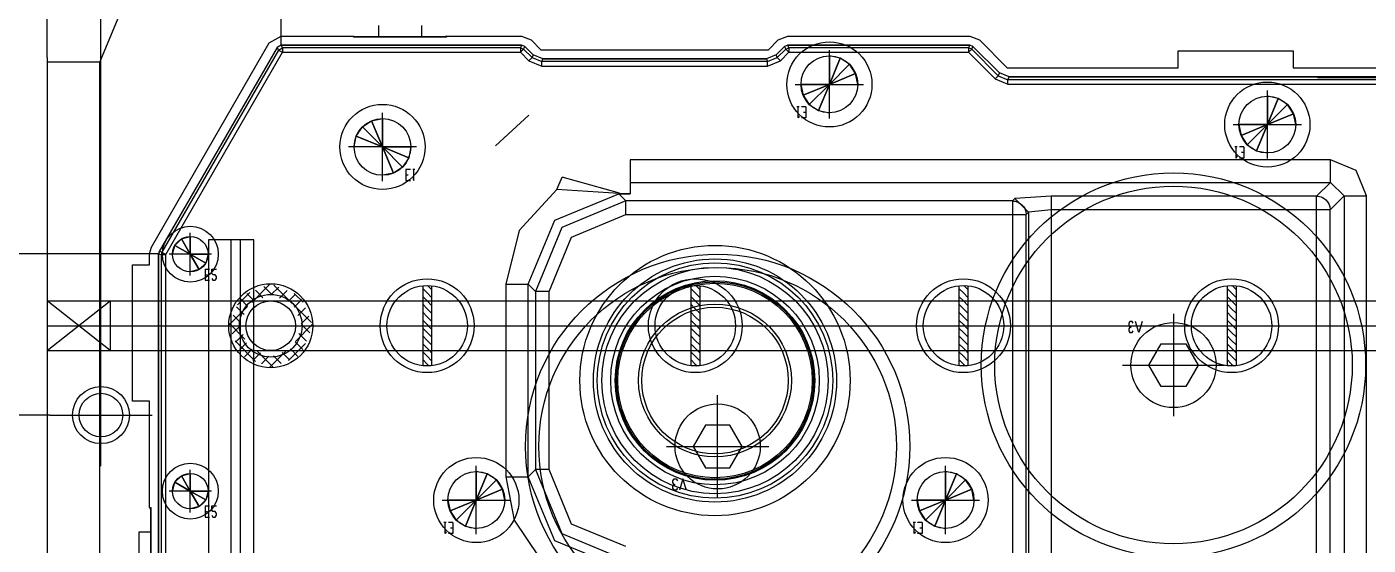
# Model space of a CAD drawing. Header units: millimetres. Extents: x -1 to 1014, y -756 to 757.
# Drawn here: x 95.2 to 175.8, y 317.2 to 348.3 of the extents above; entities that cross this region are included whole.
import ezdxf

# ---------------------------------------------------------------- set-up
doc = ezdxf.new("R2010")
doc.units = ezdxf.units.MM

# ---------------------------------------------------------------- blocks, each defined once
blk = doc.blocks.new('blockName2')
for points in [[(96.4318, 346.485), (96.4318, 410.377)], [(99.6546, 325), (99.6546, 410.377)], [(110.477, 347.235), (110.477, 363.942)], [(99.5803, 346.216), (101.242, 350.208), (105.242, 351.856)], [(116.339, 348.42), (116.336, 347.728)], [(118.933, 347.728), (118.931, 348.42)], [(109.768, 347.372), (110.476, 347.78)], [(110.476, 347.78), (114.842, 347.78)], [(114.842, 347.78), (114.842, 347.701)], [(120.428, 347.701), (114.842, 347.701)], [(114.869, 347.77), (114.973, 347.728)], [(120.296, 347.728), (114.973, 347.728)], [(120.4, 347.77), (120.296, 347.728)], [(120.428, 347.78), (124.928, 347.78)], [(120.428, 347.78), (120.428, 347.701)], [(124.928, 347.78), (125.507, 347.54)], [(125.507, 347.54), (126.099, 346.946)], [(139.763, 346.946), (140.354, 347.54)], [(140.354, 347.54), (140.933, 347.78)], [(140.933, 347.78), (151.864, 347.78)], [(151.864, 347.78), (152.443, 347.54)], [(152.443, 347.54), (154.114, 345.863)], [(102.684, 335.101), (109.768, 347.372)], [(110.241, 347.099), (103.157, 334.828)], [(110.241, 347.099), (103.157, 334.828)], [(110.334, 346.936), (103.319, 334.785)], [(103.555, 334.649), (110.57, 346.8)], [(110.477, 347.235), (110.241, 347.099)], [(110.477, 347.235), (110.241, 347.099)], [(110.241, 347.099), (110.334, 346.936)], [(110.333, 346.935), (110.57, 346.8)], [(110.334, 346.936), (110.57, 347.073)], [(124.928, 347.235), (110.477, 347.235)], [(110.57, 347.073), (110.477, 347.235)], [(110.477, 347.235), (124.928, 347.235)], [(124.861, 347.073), (110.57, 347.073)], [(110.57, 347.073), (110.57, 346.8)], [(110.57, 346.8), (124.861, 346.8)], [(124.928, 347.235), (124.861, 347.073)], [(124.861, 347.073), (125.054, 346.993)], [(124.861, 347.073), (124.861, 346.8)], [(125.054, 346.993), (124.861, 346.8)], [(124.861, 346.8), (125.372, 346.287)], [(125.121, 347.155), (124.928, 347.235)], [(125.121, 347.155), (124.928, 347.235)], [(125.054, 346.993), (125.121, 347.155)], [(125.565, 346.479), (125.054, 346.993)], [(125.633, 346.641), (125.121, 347.155)], [(125.633, 346.641), (125.121, 347.155)], [(125.633, 346.641), (125.565, 346.479)], [(126.212, 346.401), (125.633, 346.641)], [(126.212, 346.401), (125.633, 346.641)], [(126.099, 346.946), (139.763, 346.946)], [(140.229, 346.641), (139.65, 346.401)], [(140.229, 346.641), (139.65, 346.401)], [(140.741, 347.155), (140.229, 346.641)], [(140.741, 347.155), (140.229, 346.641)], [(140.296, 346.479), (140.229, 346.641)], [(140.808, 346.993), (140.296, 346.479)], [(140.489, 346.287), (141.001, 346.8)], [(140.934, 347.235), (140.741, 347.155)], [(140.934, 347.235), (140.741, 347.155)], [(140.741, 347.155), (140.808, 346.993)], [(140.806, 346.99), (141.001, 346.8)], [(140.808, 346.993), (141.001, 347.073)], [(151.863, 347.235), (140.934, 347.235)], [(141.001, 347.073), (140.934, 347.235)], [(140.934, 347.235), (151.863, 347.235)], [(151.796, 347.073), (141.001, 347.073)], [(141.001, 347.073), (141.001, 346.8)], [(141.001, 346.8), (151.796, 346.8)], [(143.431, 342.827), (143.431, 346.92)], [(151.863, 347.235), (151.796, 347.073)], [(151.989, 346.993), (151.796, 347.073)], [(151.796, 347.073), (151.796, 346.8)], [(151.989, 346.993), (151.796, 346.8)], [(151.796, 346.8), (153.387, 345.203)], [(152.056, 347.155), (151.863, 347.235)], [(152.056, 347.155), (151.863, 347.235)], [(151.989, 346.993), (152.056, 347.155)], [(153.58, 345.396), (151.989, 346.993)], [(153.647, 345.558), (152.056, 347.155)], [(153.647, 345.558), (152.056, 347.155)], [(164.389, 346.891), (171.312, 346.891)], [(164.389, 345.863), (164.389, 346.891)], [(171.312, 346.891), (171.312, 345.863)], [(96.4318, 346.485), (96.4318, 243.087)], [(99.5803, 346.216), (96.4318, 346.216)], [(99.5803, 246.483), (99.5803, 346.216)], [(125.372, 346.287), (125.565, 346.479)], [(125.372, 346.287), (126.144, 345.966)], [(125.565, 346.479), (126.144, 346.239)], [(126.144, 346.239), (126.212, 346.401)], [(139.717, 346.239), (126.144, 346.239)], [(126.144, 345.966), (126.144, 346.239)], [(126.144, 345.966), (139.717, 345.966)], [(139.65, 346.401), (126.212, 346.401)], [(126.212, 346.401), (139.65, 346.401)], [(139.65, 346.401), (139.717, 346.239)], [(139.717, 346.239), (140.296, 346.479)], [(139.717, 345.966), (140.489, 346.287)], [(139.717, 345.966), (139.717, 346.239)], [(140.489, 346.287), (140.296, 346.479)], [(154.114, 345.863), (164.389, 345.863)], [(171.312, 345.863), (196.118, 345.863)], [(153.387, 345.203), (153.58, 345.396)], [(153.387, 345.203), (154.159, 344.883)], [(153.647, 345.558), (153.58, 345.396)], [(153.58, 345.396), (154.159, 345.155)], [(154.226, 345.317), (153.647, 345.558)], [(154.226, 345.317), (153.647, 345.558)], [(154.159, 345.155), (154.226, 345.317)], [(213.272, 345.155), (154.159, 345.155)], [(154.159, 344.883), (154.159, 345.155)], [(213.205, 345.317), (154.226, 345.317)], [(154.226, 345.317), (172.212, 345.317)], [(172.212, 345.317), (172.757, 345.298)], [(172.757, 345.296), (173.302, 345.277)], [(173.302, 345.277), (177.773, 345.277)], [(141.384, 344.873), (145.477, 344.873)], [(154.159, 344.883), (213.272, 344.883)], [(169.75, 340.41), (169.75, 344.503)], [(141.616, 343.528), (141.481, 343.528)], [(141.616, 342.969), (141.549, 342.857), (141.549, 343.528)], [(142.019, 343.528), (142.019, 342.857), (141.75, 342.857)], [(142.019, 343.528), (141.75, 343.528)], [(116.574, 339.067), (116.574, 343.16)], [(125.37, 343.022), (123.366, 341.184)], [(142.019, 343.193), (141.884, 343.193)], [(167.704, 342.456), (171.797, 342.456)], [(118.621, 341.114), (114.528, 341.114)], [(167.935, 341.111), (167.801, 341.111)], [(167.935, 340.552), (167.868, 340.44), (167.868, 341.111)], [(168.338, 341.111), (168.338, 340.44), (168.069, 340.44)], [(168.338, 341.111), (168.069, 341.111)], [(173.543, 340.343), (131.464, 340.343)], [(131.464, 340.343), (131.464, 338.298)], [(168.338, 340.776), (168.204, 340.776)], [(175.718, 338.168), (175.082, 339.707), (173.543, 340.343)], [(173.543, 338.984), (173.543, 340.343)], [(117.986, 339.769), (117.986, 339.097), (118.255, 339.097)], [(117.986, 339.769), (118.255, 339.769)], [(117.986, 339.433), (118.121, 339.433)], [(118.389, 339.209), (118.456, 339.097), (118.456, 339.769)], [(118.389, 339.769), (118.523, 339.769)], [(127.051, 338.549), (127.378, 339.296)], [(130.827, 338.338), (127.378, 339.296)], [(131.464, 338.984), (173.543, 338.984)], [(173.543, 338.984), (172.713, 338.153)], [(173.543, 338.984), (174.359, 338.168)], [(127.051, 338.549), (124.795, 336.093), (123.978, 332.859)], [(125.338, 332.859), (126.926, 336.709), (130.776, 338.298)], [(131.206, 337.868), (127.36, 336.275), (125.768, 332.429)], [(130.776, 338.324), (127.051, 338.549)], [(130.776, 338.324), (130.827, 338.338)], [(131.464, 338.298), (130.776, 338.324)], [(130.776, 338.324), (130.776, 338.298)], [(131.206, 337.868), (130.776, 338.298)], [(130.776, 338.298), (131.464, 338.298)], [(130.827, 338.338), (131.464, 338.298)], [(154.435, 337.868), (131.206, 337.868)], [(131.206, 337.052), (131.206, 337.868)], [(154.58, 338.012), (154.435, 337.868)], [(154.435, 337.868), (154.435, 288.337)], [(154.435, 337.868), (154.523, 337.862), (154.607, 337.849), (154.699, 337.823), (154.796, 337.782), (154.895, 337.723), (154.994, 337.643), (155.088, 337.538), (155.169, 337.405), (155.228, 337.243), (155.251, 337.052)], [(156.755, 338.153), (154.58, 338.012)], [(155.395, 337.196), (154.58, 338.012)], [(156.755, 338.153), (156.755, 301.008)], [(172.713, 338.153), (156.755, 338.153)], [(172.713, 308.379), (172.713, 338.153)], [(172.713, 338.153), (172.8, 338.148), (172.884, 338.134), (172.976, 338.109), (173.073, 338.068), (173.172, 338.009), (173.271, 337.929), (173.365, 337.824), (173.446, 337.691), (173.505, 337.529), (173.528, 337.338)], [(173.528, 337.338), (174.359, 338.168)], [(174.359, 338.168), (174.359, 314.862)], [(174.359, 338.168), (175.718, 338.168)], [(175.718, 313.627), (175.718, 338.168)], [(126.583, 332.429), (127.936, 335.699), (131.206, 337.052)], [(131.206, 337.052), (155.251, 337.052)], [(155.251, 337.052), (155.395, 337.196)], [(155.251, 288.337), (155.251, 337.052)], [(156.755, 337.338), (155.395, 337.196)], [(155.395, 337.196), (155.395, 301.008)], [(173.528, 337.338), (156.755, 337.338)], [(173.528, 309.325), (173.528, 337.338)], [(105.026, 333.389), (105.026, 335.947)], [(106.118, 335.529), (106.118, 249.74)], [(108.838, 335.529), (106.118, 335.529)], [(107.478, 249.74), (107.478, 335.529)], [(108.022, 335.529), (108.022, 250.284)], [(108.838, 250.284), (108.838, 335.529)], [(103.12, 334.692), (84.3464, 334.692)], [(102.574, 334.692), (102.684, 335.101)], [(102.574, 334.026), (102.574, 334.692)], [(103.157, 334.828), (103.12, 334.692)], [(103.12, 334.692), (103.12, 250.412)], [(103.12, 334.692), (103.282, 334.649)], [(103.12, 250.412), (103.12, 334.692)], [(103.157, 334.828), (103.134, 334.699)], [(103.319, 334.785), (103.157, 334.828)], [(103.319, 334.785), (103.299, 334.742), (103.286, 334.696), (103.282, 334.649)], [(103.282, 334.649), (103.282, 250.412)], [(103.282, 334.649), (103.555, 334.649)], [(103.319, 334.785), (103.555, 334.649)], [(103.555, 250.412), (103.555, 334.649)], [(106.305, 334.668), (103.747, 334.668)], [(101.546, 325.835), (101.546, 334.026)], [(101.546, 334.026), (102.574, 334.026)], [(105.919, 333.775), (105.919, 333.104), (106.187, 333.104)], [(105.919, 333.775), (106.187, 333.775)], [(106.322, 333.216), (106.389, 333.104), (106.523, 333.104), (106.59, 333.216), (106.59, 333.328), (106.523, 333.439), (106.389, 333.439), (106.322, 333.551), (106.322, 333.775), (106.59, 333.775)], [(105.919, 333.439), (106.053, 333.439)], [(108.597, 332.371), (107.861, 331.635)], [(108.885, 331.847), (108.43, 332.302)], [(109.813, 332.874), (108.714, 331.776)], [(109.389, 332.055), (108.934, 332.51)], [(109.937, 332.219), (109.437, 332.719)], [(110.345, 332.694), (109.889, 332.239)], [(111.153, 331.716), (110.054, 332.814)], [(110.848, 332.485), (110.393, 332.03)], [(111.352, 332.277), (110.897, 331.822)], [(111.801, 331.78), (111.27, 332.311)], [(118.991, 332.773), (118.991, 327.969)], [(118.991, 332.606), (119.26, 332.338)], [(118.991, 332.131), (119.259, 331.864)], [(119.26, 332.338), (119.528, 332.069)], [(119.286, 332.787), (119.528, 332.544)], [(119.528, 332.773), (119.528, 327.969)], [(123.978, 332.859), (123.978, 321.298)], [(123.978, 332.859), (125.338, 332.859)], [(125.338, 321.298), (125.338, 332.859)], [(125.338, 332.859), (125.768, 332.429)], [(125.768, 332.429), (125.768, 321.728)], [(126.583, 332.429), (125.768, 332.429)], [(126.583, 321.728), (126.583, 332.429)], [(135.105, 332.773), (135.105, 327.969)], [(135.105, 332.606), (135.374, 332.338)], [(135.105, 332.131), (135.373, 331.864)], [(135.374, 332.338), (135.642, 332.069)], [(135.4, 332.787), (135.642, 332.544)], [(135.642, 332.773), (135.642, 327.969)], [(151.219, 332.773), (151.219, 327.969)], [(151.219, 332.606), (151.488, 332.338)], [(151.219, 332.131), (151.486, 331.864)], [(151.488, 332.338), (151.756, 332.069)], [(151.514, 332.787), (151.756, 332.544)], [(151.756, 332.773), (151.756, 327.969)], [(167.333, 332.773), (167.333, 327.969)], [(167.333, 332.606), (167.602, 332.338)], [(167.333, 332.131), (167.6, 331.864)], [(167.602, 332.338), (167.87, 332.069)], [(167.627, 332.787), (167.87, 332.544)], [(167.87, 332.773), (167.87, 327.969)], [(96.4318, 331.864), (270.999, 331.864)], [(100.219, 328.878), (96.4318, 331.864)], [(96.4318, 328.878), (100.219, 331.864)], [(96.4318, 331.864), (96.4318, 328.878)], [(100.219, 331.864), (100.219, 328.878)], [(108.456, 331.518), (107.358, 330.419)], [(108.261, 331.047), (107.806, 331.502)], [(108.47, 331.55), (108.015, 332.005)], [(112.304, 330.564), (111.206, 331.663)], [(111.732, 331.945), (111.277, 331.49)], [(111.941, 331.442), (111.486, 330.987)], [(118.991, 331.657), (119.26, 331.388)], [(119.259, 331.864), (119.26, 331.863)], [(119.26, 331.863), (119.528, 331.594)], [(119.26, 331.388), (119.528, 331.12)], [(135.105, 331.657), (135.374, 331.388)], [(135.373, 331.864), (135.374, 331.863)], [(135.374, 331.863), (135.642, 331.594)], [(135.374, 331.388), (135.642, 331.12)], [(151.219, 331.657), (151.488, 331.388)], [(151.486, 331.864), (151.488, 331.863)], [(151.488, 331.863), (151.756, 331.594)], [(151.488, 331.388), (151.756, 331.12)], [(167.333, 331.657), (167.602, 331.388)], [(167.6, 331.864), (167.602, 331.863)], [(167.602, 331.863), (167.87, 331.594)], [(167.602, 331.388), (167.87, 331.12)], [(108.052, 330.543), (107.597, 330.998)], [(112.149, 330.938), (111.694, 330.483)], [(118.991, 331.182), (119.26, 330.913)], [(118.991, 330.707), (119.26, 330.439)], [(119.26, 330.913), (119.528, 330.645)], [(135.105, 331.182), (135.374, 330.913)], [(135.105, 330.707), (135.374, 330.439)], [(135.374, 330.913), (135.642, 330.645)], [(151.219, 331.182), (151.488, 330.913)], [(151.219, 330.707), (151.488, 330.439)], [(151.488, 330.913), (151.756, 330.645)], [(161.692, 330.515), (161.625, 330.627), (161.491, 330.627), (161.424, 330.515), (161.424, 330.403), (161.491, 330.291), (161.558, 330.291)], [(162.229, 330.627), (162.028, 329.955), (161.827, 330.627)], [(164.11, 331.077), (164.11, 324.938)], [(167.333, 331.182), (167.602, 330.913)], [(167.333, 330.707), (167.602, 330.439)], [(167.602, 330.913), (167.87, 330.645)], [(96.4318, 330.371), (272.492, 330.371)], [(108.312, 329.571), (107.389, 330.495)], [(107.993, 330.342), (107.538, 329.887)], [(108.201, 329.839), (107.746, 329.384)], [(112.358, 330.435), (111.35, 329.426)], [(112, 329.444), (111.545, 329.899)], [(112.209, 329.947), (111.71, 330.447)], [(118.991, 330.232), (119.26, 329.964)], [(118.991, 329.758), (119.26, 329.489)], [(119.26, 330.439), (119.328, 330.371)], [(119.26, 329.964), (119.528, 329.695)], [(119.328, 330.371), (119.528, 330.17)], [(135.105, 330.232), (135.374, 329.964)], [(135.105, 329.758), (135.374, 329.489)], [(135.374, 330.439), (135.441, 330.371)], [(135.374, 329.964), (135.642, 329.695)], [(135.441, 330.371), (135.642, 330.17)], [(151.219, 330.232), (151.488, 329.964)], [(151.219, 329.758), (151.488, 329.489)], [(151.488, 330.439), (151.555, 330.371)], [(151.488, 329.964), (151.756, 329.695)], [(151.555, 330.371), (151.756, 330.17)], [(161.491, 330.291), (161.424, 330.179), (161.424, 330.067), (161.491, 329.955), (161.625, 329.955), (161.692, 330.067)], [(167.333, 330.232), (167.602, 329.964)], [(167.333, 329.758), (167.602, 329.489)], [(167.602, 330.439), (167.669, 330.371)], [(167.602, 329.964), (167.87, 329.695)], [(167.669, 330.371), (167.87, 330.17)], [(108.944, 328.227), (107.717, 329.454)], [(108.41, 329.335), (107.955, 328.88)], [(108.742, 328.955), (108.287, 328.5)], [(111.945, 329.309), (110.923, 328.287)], [(111.495, 328.524), (111.04, 328.979)], [(111.792, 328.94), (111.337, 329.395)], [(118.991, 329.283), (119.26, 329.014)], [(119.26, 329.489), (119.528, 329.221)], [(119.26, 329.014), (119.396, 328.878)], [(135.105, 329.283), (135.374, 329.014)], [(135.374, 329.489), (135.642, 329.221)], [(135.374, 329.014), (135.51, 328.878)], [(151.219, 329.283), (151.488, 329.014)], [(151.488, 329.489), (151.756, 329.221)], [(151.488, 329.014), (151.624, 328.878)], [(164.849, 329.287), (165.587, 328.008), (164.849, 326.728), (163.372, 326.728), (162.633, 328.008), (163.372, 329.287), (164.849, 329.287)], [(167.333, 329.283), (167.602, 329.014)], [(167.602, 329.489), (167.87, 329.221)], [(167.602, 329.014), (167.738, 328.878)], [(96.4318, 328.878), (270.999, 328.878)], [(109.245, 328.746), (108.79, 328.291)], [(109.985, 327.899), (109.061, 328.822)], [(109.749, 328.537), (109.294, 328.082)], [(110.805, 328.882), (109.797, 327.874)], [(110.488, 328.107), (110.033, 328.562)], [(110.992, 328.316), (110.537, 328.771)], [(118.991, 328.808), (119.26, 328.54)], [(118.991, 328.333), (119.26, 328.065)], [(119.26, 328.54), (119.528, 328.271)], [(119.396, 328.878), (119.528, 328.746)], [(135.105, 328.808), (135.374, 328.54)], [(135.105, 328.333), (135.374, 328.065)], [(135.374, 328.54), (135.642, 328.271)], [(135.51, 328.878), (135.642, 328.746)], [(151.219, 328.808), (151.488, 328.54)], [(151.219, 328.333), (151.488, 328.065)], [(151.488, 328.54), (151.756, 328.271)], [(151.624, 328.878), (151.756, 328.746)], [(167.333, 328.808), (167.602, 328.54)], [(167.333, 328.333), (167.602, 328.065)], [(167.602, 328.54), (167.87, 328.271)], [(167.738, 328.878), (167.87, 328.746)], [(99.6546, 321.93), (99.6546, 328.069)], [(119.26, 328.065), (119.365, 327.96)], [(135.374, 328.065), (135.479, 327.96)], [(151.488, 328.065), (151.593, 327.96)], [(161.041, 328.008), (167.18, 328.008)], [(167.602, 328.065), (167.707, 327.96)], [(102.574, 325.835), (101.546, 325.835)], [(102.574, 319.454), (102.574, 325.835)], [(136.717, 320.05), (136.717, 326.189)], [(96.5849, 325), (31.734, 325)], [(96.5849, 325), (102.724, 325)], [(137.455, 321.841), (138.193, 323.12), (137.455, 324.399), (135.978, 324.399), (135.24, 323.12), (135.978, 321.841), (137.455, 321.841)], [(133.647, 323.12), (139.786, 323.12)], [(105.026, 319.155), (105.026, 321.713)], [(122.214, 317.85), (122.214, 321.943)], [(125.768, 321.728), (125.338, 321.298)], [(125.768, 321.728), (127.36, 317.882), (131.206, 316.289)], [(126.583, 321.728), (125.768, 321.728)], [(131.206, 317.105), (127.936, 318.457), (126.583, 321.728)], [(150.413, 317.85), (150.413, 321.943)], [(123.978, 321.298), (124.494, 318.695), (125.967, 316.489), (128.174, 315.016), (130.776, 314.499)], [(123.978, 321.298), (125.338, 321.298)], [(130.776, 315.859), (126.926, 317.448), (125.338, 321.298)], [(134.097, 320.836), (134.03, 320.948), (134.03, 321.06), (134.097, 321.172), (134.232, 321.172), (134.299, 321.06)], [(134.299, 320.612), (134.232, 320.5), (134.097, 320.5), (134.03, 320.612), (134.03, 320.724), (134.097, 320.836), (134.164, 320.836)], [(134.836, 320.5), (134.634, 321.172), (134.433, 320.5)], [(106.305, 320.434), (103.747, 320.434)], [(102.574, 319.454), (102.653, 319.454)], [(102.585, 319.427), (102.627, 319.322)], [(102.627, 319.322), (102.627, 314)], [(102.653, 319.454), (102.653, 313.868)], [(105.919, 319.541), (105.919, 318.87), (106.187, 318.87)], [(105.919, 319.541), (106.187, 319.541)], [(106.322, 318.982), (106.389, 318.87), (106.523, 318.87), (106.59, 318.982), (106.59, 319.094), (106.523, 319.206), (106.389, 319.206), (106.322, 319.317), (106.322, 319.541), (106.59, 319.541)], [(120.168, 319.897), (124.261, 319.897)], [(148.367, 319.897), (152.46, 319.897)], [(105.919, 319.206), (106.053, 319.206)], [(120.399, 318.552), (120.265, 318.552)], [(120.399, 317.992), (120.332, 317.881), (120.332, 318.552)], [(120.802, 318.552), (120.802, 317.881), (120.533, 317.881)], [(120.802, 318.552), (120.533, 318.552)], [(148.598, 318.552), (148.464, 318.552)], [(148.598, 317.992), (148.531, 317.881), (148.531, 318.552)], [(149.001, 318.552), (149.001, 317.881), (148.733, 317.881)], [(149.001, 318.552), (148.733, 318.552)], [(102.627, 317.959), (101.935, 317.957)], [(101.935, 317.957), (101.935, 315.365)], [(120.802, 318.216), (120.668, 318.216)], [(149.001, 318.216), (148.867, 318.216)]]:
    blk.add_lwpolyline(points)
for points in [[(144.083, 346.449), (143.431, 346.579), (143.431, 344.873), (143.431, 344.873)], [(144.637, 346.079), (144.083, 346.449), (143.431, 344.873), (143.431, 344.873)], [(145.006, 345.526), (144.637, 346.079), (143.431, 344.873), (143.431, 344.873)], [(145.136, 344.873), (145.006, 345.526), (143.431, 344.873), (143.431, 344.873)], [(141.725, 344.873), (141.855, 344.221), (143.431, 344.873), (143.431, 344.873)], [(141.855, 344.221), (142.225, 343.668), (143.431, 344.873), (143.431, 344.873)], [(142.225, 343.668), (142.778, 343.298), (143.431, 344.873), (143.431, 344.873)], [(142.778, 343.298), (143.431, 343.168), (143.431, 344.873), (143.431, 344.873)], [(170.403, 344.032), (169.75, 344.162), (169.75, 342.456), (169.75, 342.456)], [(170.956, 343.662), (170.403, 344.032), (169.75, 342.456), (169.75, 342.456)], [(171.326, 343.109), (170.956, 343.662), (169.75, 342.456), (169.75, 342.456)], [(115.368, 342.319), (115.922, 342.689), (116.574, 341.114), (116.574, 341.114)], [(115.922, 342.689), (116.574, 342.819), (116.574, 341.114), (116.574, 341.114)], [(171.455, 342.456), (171.326, 343.109), (169.75, 342.456), (169.75, 342.456)], [(114.999, 341.766), (115.368, 342.319), (116.574, 341.114), (116.574, 341.114)], [(168.045, 342.456), (168.174, 341.804), (169.75, 342.456), (169.75, 342.456)], [(168.174, 341.804), (168.544, 341.25), (169.75, 342.456), (169.75, 342.456)], [(168.544, 341.25), (169.097, 340.881), (169.75, 342.456), (169.75, 342.456)], [(169.097, 340.881), (169.75, 340.751), (169.75, 342.456), (169.75, 342.456)], [(114.869, 341.114), (114.999, 341.766), (116.574, 341.114), (116.574, 341.114)], [(118.28, 341.114), (118.15, 340.461), (116.574, 341.114), (116.574, 341.114)], [(118.15, 340.461), (117.78, 339.908), (116.574, 341.114), (116.574, 341.114)], [(117.78, 339.908), (117.227, 339.538), (116.574, 341.114), (116.574, 341.114)], [(117.227, 339.538), (116.574, 339.408), (116.574, 341.114), (116.574, 341.114)], [(104.103, 335.201), (104.493, 335.591), (105.026, 334.668), (105.026, 334.668)], [(104.493, 335.591), (105.026, 335.734), (105.026, 334.668), (105.026, 334.668)], [(103.96, 334.668), (104.103, 335.201), (105.026, 334.668), (105.026, 334.668)], [(106.092, 334.668), (105.949, 334.135), (105.026, 334.668), (105.026, 334.668)], [(105.949, 334.135), (105.559, 333.745), (105.026, 334.668), (105.026, 334.668)], [(105.559, 333.745), (105.026, 333.602), (105.026, 334.668), (105.026, 334.668)], [(103.96, 320.434), (104.103, 320.967), (105.026, 320.434), (105.026, 320.434)], [(104.103, 320.967), (104.493, 321.357), (105.026, 320.434), (105.026, 320.434)], [(104.493, 321.357), (105.026, 321.5), (105.026, 320.434), (105.026, 320.434)], [(122.867, 321.472), (122.214, 321.602), (122.214, 319.897), (122.214, 319.897)], [(123.42, 321.103), (122.867, 321.472), (122.214, 319.897), (122.214, 319.897)], [(123.79, 320.549), (123.42, 321.103), (122.214, 319.897), (122.214, 319.897)], [(151.066, 321.472), (150.413, 321.602), (150.413, 319.897), (150.413, 319.897)], [(151.619, 321.103), (151.066, 321.472), (150.413, 319.897), (150.413, 319.897)], [(151.989, 320.549), (151.619, 321.103), (150.413, 319.897), (150.413, 319.897)], [(106.092, 320.434), (105.949, 319.901), (105.026, 320.434), (105.026, 320.434)], [(105.949, 319.901), (105.559, 319.511), (105.026, 320.434), (105.026, 320.434)], [(105.559, 319.511), (105.026, 319.368), (105.026, 320.434), (105.026, 320.434)], [(123.919, 319.897), (123.79, 320.549), (122.214, 319.897), (122.214, 319.897)], [(152.119, 319.897), (151.989, 320.549), (150.413, 319.897), (150.413, 319.897)], [(120.509, 319.897), (120.638, 319.244), (122.214, 319.897), (122.214, 319.897)], [(120.638, 319.244), (121.008, 318.691), (122.214, 319.897), (122.214, 319.897)], [(121.008, 318.691), (121.561, 318.321), (122.214, 319.897), (122.214, 319.897)], [(121.561, 318.321), (122.214, 318.191), (122.214, 319.897), (122.214, 319.897)], [(148.708, 319.897), (148.838, 319.244), (150.413, 319.897), (150.413, 319.897)], [(148.838, 319.244), (149.207, 318.691), (150.413, 319.897), (150.413, 319.897)], [(149.207, 318.691), (149.761, 318.321), (150.413, 319.897), (150.413, 319.897)], [(149.761, 318.321), (150.413, 318.191), (150.413, 319.897), (150.413, 319.897)]]:
    blk.add_lwpolyline(points, close=True)
for centre, radius in [((143.431, 344.873), 2.5581), ((143.431, 344.873), 1.7054), ((169.75, 342.456), 2.5581), ((116.574, 341.114), 2.5581), ((169.75, 342.456), 1.7054), ((116.574, 341.114), 1.7054), ((164.11, 328.008), 11.5483), ((164.11, 328.008), 10.7426), ((105.026, 334.668), 1.6785), ((105.026, 334.668), 1.0659), ((136.717, 323.12), 11.5483), ((136.557, 327.078), 8.1226), ((136.717, 323.12), 10.7426), ((136.557, 327.078), 7.3068), ((136.557, 327.078), 7.0728), ((136.557, 327.078), 6.8008), ((119.26, 330.371), 2.8199), ((136.557, 327.078), 6.2649), ((136.557, 327.078), 5.9924), ((136.557, 327.078), 5.9276), ((136.557, 327.078), 5.8445), ((135.374, 330.371), 2.8199), ((151.488, 330.371), 2.8199), ((167.602, 330.371), 2.8199), ((109.861, 330.371), 2.5234), ((109.861, 330.371), 1.88), ((119.26, 330.371), 2.4171), ((135.374, 330.371), 2.4171), ((151.488, 330.371), 2.4171), ((167.602, 330.371), 2.4171), ((109.861, 330.371), 1.4932), ((136.557, 327.078), 4.5937), ((136.557, 327.078), 4.4043), ((164.11, 328.008), 2.5581), ((99.6546, 325), 1.7121), ((99.6546, 325), 1.3093), ((136.717, 323.12), 2.5581), ((122.214, 319.897), 2.5581), ((150.413, 319.897), 2.5581), ((105.026, 320.434), 1.6785), ((105.026, 320.434), 1.0659), ((122.214, 319.897), 1.7054), ((150.413, 319.897), 1.7054)]:
    blk.add_circle(centre, radius)

msp = doc.modelspace()

# ---------------------------------------------------------------- block references
msp.add_blockref('blockName2', (0, 0))

doc.saveas('drawing.dxf')
